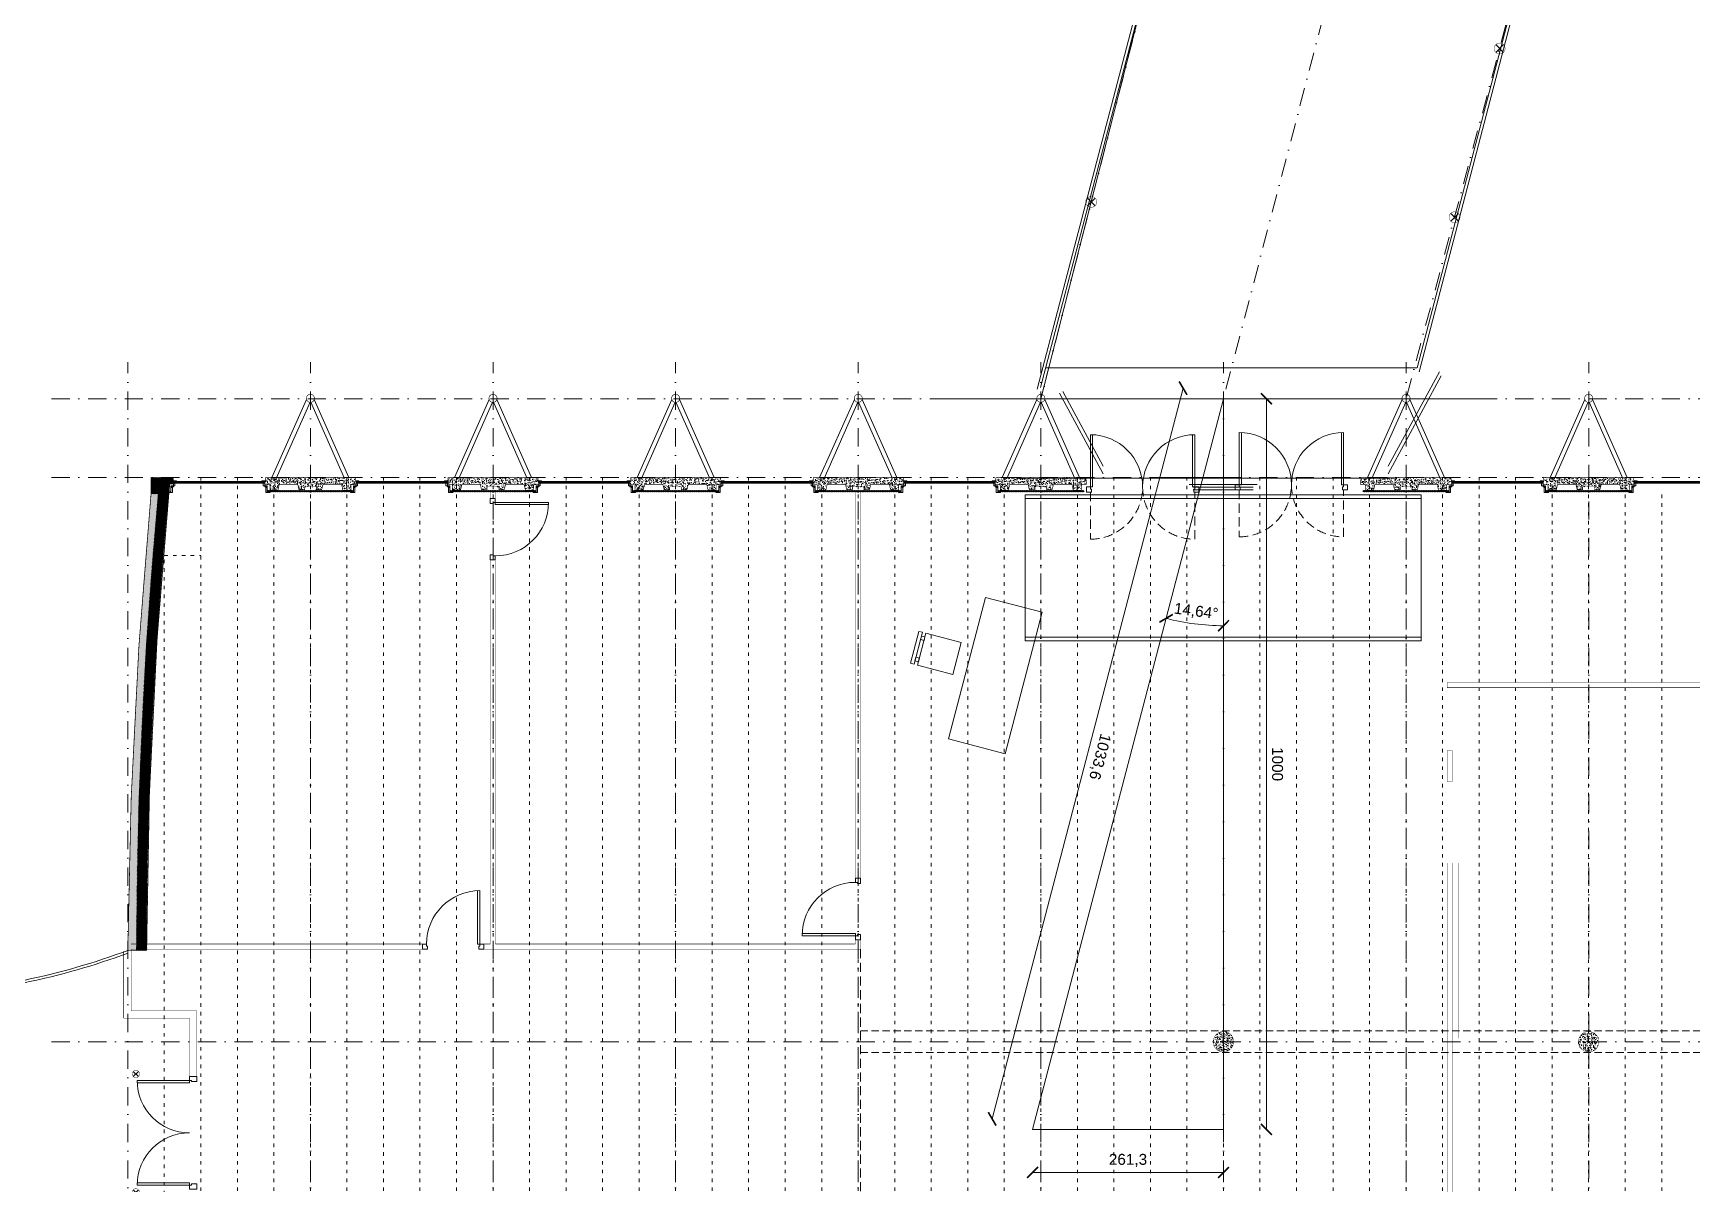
# Model space of a CAD drawing. Header units: millimetres. Extents: x 0 to 111176, y 95213 to 141729.
# Drawn here: x 50618 to 52889, y 107541 to 109116 of the extents above; entities that cross this region are included whole.
import ezdxf
from ezdxf.enums import TextEntityAlignment as Align

# ---------------------------------------------------------------- set-up
doc = ezdxf.new("R2010")
doc.units = ezdxf.units.MM
for name, pattern in [('ACAD_ISO03W100', [30, 12, -18]), ('CACHE2', [0.1875, 0.125, -0.0625]), ('DISCONTINU', [0.75, 0.5, -0.25]), ('HIDDEN2', [0.1875, 0.125, -0.0625]), ('TIRETPT2', [0.5, 0.25, -0.125, 0, -0.125])]:
    doc.linetypes.add(name, pattern=pattern)
doc.layers.get('Defpoints').update_dxf_attribs({"lineweight": 9})
doc.layers.add('CDP', color=7, linetype='Continuous', lineweight=9, true_color=0x364259)
doc.layers.add('STR_BOLLARD', color=7, linetype='Continuous', lineweight=9, true_color=0x1c1c1c)
doc.layers.add('Invisible', color=52, linetype='Continuous', lineweight=9, plot=False)
doc.layers.add('NOM_Espaces_SU', color=15, linetype='Continuous', lineweight=9, plot=False)
for name, color, linetype, lineweight in [('MEN_Ext', 115, 'Continuous', 9), ('MEN_Ext_Murs-rideaux', 113, 'Continuous', 9), ('MEN_Int', 153, 'Continuous', 9), ('MEN_Int_Escaliers', 25, 'Continuous', 9), ('MEN_Int_PCF', 177, 'Continuous', 9), ('MOB', 37, 'Continuous', 9), ('NOM_Espaces', 14, 'Continuous', 9), ('SSI-Evacuation', 90, 'Continuous', 9), ('SSI_DI', 20, 'Continuous', 9), ('SSI_UGCIS', 94, 'Continuous', 9), ('STR_BOLLARD_Axes', 252, 'Continuous', 9), ('STR_BOLLARD_projeté', 251, 'Continuous', 9)]:
    doc.layers.add(name, color=color, linetype=linetype, lineweight=lineweight)
doc.styles.add('Arial-15', font='arial.ttf', dxfattribs={"height": 15})
doc.styles.get("Standard").update_dxf_attribs({"font": 'arial.ttf'})
doc.dimstyles.new('Cote-15', dxfattribs={"dimtxt": 15, "dimasz": 15, "dimexe": 1.25, "dimexo": 0.625, "dimgap": 7.5, "dimtad": 1, "dimdec": 0, "dimrnd": 0.025, "dimtxsty": 'Arial-15', "dimblk": 'ARCHTICK', "dimcen": 2.5, "dimse1": 1, "dimse2": 1, "dimazin": 0, "dimtfac": 1, "dimtmove": 1, "dimatfit": 3, "dimfxl": 1, "dimarcsym": 0})

# ---------------------------------------------------------------- blocks, each defined once
blk = doc.blocks.new('Fenetres Ext')
for points in [[(14.09999999846332, 3.400000005214679), (14.09999999846332, 4.400000005214679), (18.09999999846332, 4.400000005214679), (18.09999999846332, 3.400000005214679)], [(14.09999999846332, 1.400000005214679), (139.0999999735504, 1.400000005214679), (139.0999999735504, 3.400000005214679), (14.09999999846332, 3.400000005214679), (14.09999999846332, 1.400000005214679)], [(14.09999999846332, -2.599999994785321), (16.09999999846332, -2.599999994785321), (16.09999999846332, 1.400000005214679), (14.09999999846332, 1.400000005214679)], [(139.0999999735504, 3.400000005214679), (139.0999999735504, 4.400000005214679), (135.0999999735504, 4.400000005214679), (135.0999999735504, 3.400000005214679)], [(139.0999999735504, -2.599999994785321), (137.0999999735504, -2.599999994785321), (137.0999999735504, 1.400000005214679), (139.0999999735504, 1.400000005214679)], [(6.599999998463318, -10.59999999478532), (10.59999999846332, -10.59999999478532), (10.59999999846332, -3.599999994785321), (11.59999999846332, -3.599999994785321), (11.59999999846332, -4.585936534454959), (12.59999999972251, -4.585936534454959), (12.59999999846332, -11.59999999478532), (6.599999998463318, -11.59999999478532)], [(10.59999999846332, -3.599999994785321), (14.09999999846332, -3.599999994785321), (14.09999999846332, -2.599999994785321), (10.59999999846332, -2.599999994785321), (10.59999999846332, -3.599999994785321)], [(142.5999999735504, -3.599999994785321), (139.0999999735504, -3.599999994785321), (139.0999999735504, -2.599999994785321), (142.5999999735504, -2.599999994785321), (142.5999999735504, -3.599999994785321)], [(146.5999999735504, -10.59999999478532), (142.5999999735504, -10.59999999478532), (142.5999999735504, -3.599999994785321), (141.5999999735504, -3.599999994785321), (141.5999999735504, -4.585936534454959), (140.5999999722912, -4.585936534454959), (140.5999999735504, -11.59999999478532), (146.5999999735504, -11.59999999478532)]]:
    blk.add_lwpolyline(points, close=True)
blk.add_lwpolyline([(14.09999999846332, 2.400000005214679), (139.0999999735504, 2.400000005214679)])
blk = doc.blocks.new('PO7C')
blk.add_lwpolyline([(0.8499999999974079, 7.993833010863), (0.8500000000008185, 0.6999999993420261), (5.343281372915953e-11, 0.6999999993914798), (0, 0), (0.7000000000005002, -3.922195901395753e-11), (0.7000000000005002, 0.3999999993617394), (0.5499999995356575, 0.3999999993617394), (0.5500000000381533, 7.99999999936324, -0.4142135623537333), (7.849999999555166, 0.6999999993630581), (7.849999999575061, 0.3999999993617394), (7.699999999110219, 0.3999999993617394), (7.699999999110219, -3.922195901395753e-11), (8.399999999110719, 0), (8.399999999056718, 0.6999999993914798), (7.849999999555166, 0.6999999993630581)], format="xyb")
blk = doc.blocks.new('P014A')
at = {"linetype": 'CACHE2'}
blk.add_lwpolyline([(-0.06999999991105543, 0.001121560213537842), (-0.06999999991105543, 0.645000000108526, 0.4142135623730951), (-0.784999999955545, -0.06999999993596366, 0.4142135623730951), (-1.500000000000035, 0.645000000108526), (-1.500000000000035, -0.0007324317477112503)], format="xyb", dxfattribs=at)
blk.add_lwpolyline([(-0.09999999995525855, -0.7843703521069969), (-0.0999999999555996, -0.06999999993421824), (-0.01499999996087809, -0.06999999993916362), (-0.01499999995550638, 0), (-0.0849999999555564, 3.922195901395753e-12), (-0.0849999999555564, -0.0399999999361782), (-0.06999999990907213, -0.0399999999361782), (-0.06999999995832695, -0.7849999999804496, -0.4142135623524235), (-0.784999999955545, -0.06999999993916362, -0.4142135623524235), (-1.499999999952763, -0.7849999999804496), (-1.500000000002018, -0.0399999999361782), (-1.484999999955534, -0.0399999999361782), (-1.484999999955534, 3.922195901395753e-12), (-1.554999999955584, 0), (-1.554999999950212, -0.06999999993916362), (-1.46999999995549, -0.06999999993421824), (-1.469999999955832, -0.7843703521069969)], format="xyb")
blk = doc.blocks.new('Porte double 10')
blk.add_lwpolyline([(81.43703520298004, -8.499999990832293), (9.99999999278225, -8.499999998079147), (9.99999999254942, 5.529727786779404e-10), (0, 0), (6.984919309616089e-10, -6.999999998952262), (6.999999993247911, -6.999999998544808), (6.999999993015081, -5.499999994033715), (81.49999999022111, -5.49999999141437, -0.4142135623524235), (10.00000000023283, -76.99999999135616, -0.4142135623524235), (81.50000000465661, -148.4999999768334), (7.000000007450581, -148.4999999893189), (7.000000007450581, -146.9999999848078), (1.909211277961731e-08, -146.9999999852153), (1.862645149230957e-08, -153.9999999845168), (10.00000000814907, -153.9999999832944), (10.00000000675209, -145.4999999846332), (81.43703521694988, -145.4999999774445)], format="xyb")
blk = doc.blocks.new('panneau+contreventement')
at = {"lineweight": 5}
h = blk.add_hatch(dxfattribs=at)
h.set_pattern_fill('AR-CONC', color=252, scale=0.04, angle=360, style=0)
h.set_pattern_definition([(49.99999999999994, (6.955815479159355e-08, 17.59999999470892), (7.287386759840159, -0.6375634215561317), [0.7619999999999998, -8.381999999999998]), (354.9999999999999, (6.955815479159355e-08, 17.59999999470892), (-1.409736856998765, 7.642273809561408), [0.6096, -6.7056233668]), (100.4514446999998, (0.6072803495580956, 17.54686985470835), (5.877649883614139, 7.004710076487798), [0.6476003520000001, -7.123609784]), (46.18419999999995, (6.955815479159355e-08, 19.63199999470817), (10.8431616356852, -1.681693117309098), [1.143, -12.573]), (96.63555760999995, (0.9035960695582617, 19.49185999470865), (9.49616536206013, 9.89704498390885), [0.9714009256, -10.6854243264]), (351.18415117, (6.955815479159355e-08, 19.63199999470817), (9.496165362599092, 9.897044983421296), [0.9143986827999999, -10.0583892768]), (20.99999999999999, (1.016000069557776, 19.12399999471018), (6.064575650765295, -4.090607927483512), [0.7619999999999999, -8.382]), (326, (1.016000069557776, 19.12399999471018), (2.472081133905891, 7.367518644892768), [0.6096, -6.7056]), (71.45144499999996, (1.521381373558143, 18.78311599870722), (8.53665677114865, 3.2769107554362), [0.647600352, -7.123597503999998]), (37.49999999999993, (6.955815479159355e-08, 17.59999999470892), (0.1235441300236765, 3.382201554926124), [0, -6.624319999999999, 0, -6.8072, 0, -6.731]), (7.499999999999964, (6.955815479159355e-08, 17.59999999470892), (2.672786500412234, 4.007222992724778), [0, -3.88112, 0, -6.47192, 0, -2.5654]), (327.4999999999998, (-2.265679930442275, 17.59999999470892), (5.423623806674856, -0.2291497597069439), [0, -2.54, 0, -7.9248, 0, -10.5156]), (317.4999999999999, (-3.281679930441896, 17.59999999470892), (5.925167255440723, 1.017059641333315), [0, -3.302, 0, -5.26288, 0, -7.4676])])
h.paths.add_polyline_path([(8.000000000007276, 16.62599197128293), (8.000000000007276, 12.62599197128293), (-8, 12.62599197128293), (-8, 16.62599197128293), (-15.27348650529757, 16.62599197128293), (-17.5, 9), (-42.54545454565005, 9), (-44.5, 17.59999999831052), (-55.5, 17.59999999831052), (-55.5, 10), (-62.5, 9), (-61.5, 0), (61.5, 0), (62.5, 9), (55.5, 10), (55.5, 17.59999999831052), (44.5, 17.59999999831052), (42.5, 9), (17.50000000000728, 9), (15.72651349470971, 16.62599197128293)])
at = {"layer": 'CDP'}
h = blk.add_hatch(dxfattribs=at)
h.set_pattern_fill('ANSI31', color=256, scale=5)
h.set_pattern_definition([(45, (0, 0), (-0.4419417382415922, 0.4419417382415922), [])])
h.paths.add_polyline_path([(-59, 17.59999999831052), (-59, 19.3999999983098), (58.99999999767169, 19.3999999983098), (58.99999999767169, 17.59999999831052)])
at = {"linetype": 'Continuous', "lineweight": 5, "const_width": 0.8799999952316284}
blk.add_lwpolyline([(8.000000000007276, 16.62599197128293), (8.000000000007276, 12.62599197128293), (-8, 12.62599197128293), (-8, 16.62599197128293), (-15.27348650529757, 16.62599197128293), (-17.5, 9), (-42.54545454565005, 9), (-44.5, 17.59999999831052), (-55.5, 17.59999999831052), (-55.5, 10), (-62.5, 9), (-61.5, 0), (61.5, 0), (62.5, 9), (55.5, 10), (55.5, 17.59999999831052), (44.5, 17.59999999831052), (42.5, 9), (17.50000000000728, 9), (15.72651349470971, 16.62599197128293)], close=True, dxfattribs=at)
for points in [[(-5.29915068641867, -107.0272467950708), (-52.79727948180198, 0.03446815508141299)], [(-0.5113040249361802, -103.0238181007117), (-46.75775930929467, 1.216600178464432)], [(0.5113040249361802, -103.0238181007117), (46.75775930929467, 1.216600178464432)], [(5.29915068641867, -107.0272467950708), (52.79727948180198, 0.03446815508141299)], [(52.79745963354026, 0), (46.20254036645974, 0)]]:
    blk.add_lwpolyline(points)
at = {"const_width": 0.8}
blk.add_lwpolyline([(4.886542232529791, -105.9757763550551, 128.1178204295244), (4.962955946750299, -106.1295426030811, 0.007805315424875689)], format="xyb", close=True, dxfattribs=at)
at = {"layer": 'CDP', "const_width": 0.2}
blk.add_lwpolyline([(-59, 17.59999999831052), (-59, 19.3999999983098), (58.99999999767169, 19.3999999983098), (58.99999999767169, 17.59999999831052), (-59, 17.59999999831052)], close=True, dxfattribs=at)
blk = doc.blocks.new('poteau')
at = {"layer": 'STR_BOLLARD', "lineweight": 5}
h = blk.add_hatch(dxfattribs=at)
h.set_pattern_fill('AR-CONC', color=252, scale=0.04, angle=359.9999999999999, style=0)
h.set_pattern_definition([(49.99999999999999, (-34103.71972945715, -3518.988229174639), (7.287386759840159, -0.6375634215561317), [0.762, -8.382000000000001]), (355, (-34103.71972945715, -3518.988229174639), (-1.409736856998765, 7.642273809561408), [0.6096, -6.7056233668]), (100.4514446999999, (-34103.11244917716, -3519.04135931464), (5.877649883614139, 7.004710076487798), [0.6476003520000001, -7.123609784]), (46.18419999999993, (-34103.71972945715, -3516.956229174639), (10.8431616356852, -1.681693117309098), [1.143, -12.573]), (96.63555760999996, (-34102.81613345716, -3517.096369174639), (9.49616536206013, 9.89704498390885), [0.9714009256, -10.6854243264]), (351.18415117, (-34103.71972945715, -3516.956229174639), (9.496165362599092, 9.897044983421296), [0.9143986828, -10.0583892768]), (21, (-34102.70372945715, -3517.46422917464), (6.064575650765295, -4.090607927483512), [0.762, -8.382000000000001]), (326, (-34102.70372945715, -3517.46422917464), (2.472081133905891, 7.367518644892768), [0.6096, -6.7056]), (71.45144499999996, (-34102.19834815315, -3517.805113170639), (8.53665677114865, 3.2769107554362), [0.6476003520000001, -7.123597503999999]), (37.49999999999994, (-34103.71972945715, -3518.988229174639), (0.1235441300236765, 3.382201554926124), [0, -6.62432, 0, -6.807200000000001, 0, -6.731000000000001]), (7.499999999999974, (-34103.71972945715, -3518.988229174639), (2.672786500412234, 4.007222992724778), [0, -3.88112, 0, -6.47192, 0, -2.5654]), (327.4999999999999, (-34105.98540945715, -3518.988229174639), (5.423623806674856, -0.2291497597069439), [0, -2.54, 0, -7.9248, 0, -10.5156]), (317.4999999999999, (-34107.00140945715, -3518.988229174639), (5.925167255440723, 1.017059641333315), [0, -3.302, 0, -5.26288, 0, -7.4676])])
edge = h.paths.add_edge_path()
edge.add_arc((2.613544936025392e-10, 6.674660824046441e-11), 13.99999999999927, 284.7547730335563, 644.0803509681097)
edge.add_arc((2.613806948659203e-10, 6.66435795437792e-11), 13.99999999999917, 284.0803509681096, 284.7547730335563)
at = {"layer": 'STR_BOLLARD', "lineweight": 5, "const_width": 0.5}
blk.add_lwpolyline([(3.565555101478822, -13.53834616259883, 339.820519298623), (3.405953449982917, -13.57937705112045, 0.002942729891838111)], format="xyb", close=True, dxfattribs=at)
blk = doc.blocks.new('Demi-pignon')
h = blk.add_hatch()
h.set_pattern_fill('ANSI31', color=252, scale=10, angle=-89.99999999999999)
h.set_pattern_definition([(315, (15798.99354444985, 8695.125103045011), (0.8838834764831842, 0.8838834764831845), [])])
edge = h.paths.add_edge_path()
edge.add_line((-62.11281905308351, -628.6040347346297), (-62.11281905308533, -628.6397844067515))
edge.add_arc((6460.130552902065, -631.5314602852422), 6522.244012976076, 174.3610897732516, 179.9745975727593, ccw=False)
edge.add_line((-30.55167438650096, 9.336068274767058), (-25.09682034418438, 9.33606827476706))
edge.add_line((-25.09682034418438, 9.336068274767058), (-26.09682035706465, 18.39596526455807))
edge.add_line((-26.09682035706464, 18.39596526455807), (-56.09682035706464, 18.39596526455806))
edge.add_line((-56.09682035706464, 18.39596526455807), (-56.09682035706464, -3.604034735441928))
edge.add_line((-56.09682035706464, -3.604034735441928), (-46.1612564661973, -3.604034735441926))
edge.add_arc((6570.532482678151, -633.378937613089), 6646.59705909171, 174.5629839039005, 179.9588388157768)
edge.add_line((-76.06286127269595, -628.6040347354392), (-62.11281905308351, -628.6040347346297))
edge = h.paths.add_edge_path()
edge.add_line((-62.11281905308533, -1378.603889387461), (-76.06286127269595, -1378.603889387462))
edge.add_line((-76.06286127269595, -1378.603889387462), (-76.06286127269595, -1378.604034735442))
edge.add_arc((6708.070396473591, -1367.32589486679), 6784.142632293206, 180.095250077703, 185.381612910002)
edge.add_line((-46.16850938189964, -2003.602609768547), (-56.09682035706464, -2003.602609768551))
edge.add_line((-56.09682035706464, -2003.602609768551), (-56.09682035706464, -2025.602609768551))
edge.add_line((-56.09682035706464, -2025.602609768551), (-26.09682035706464, -2025.602609768551))
edge.add_line((-26.09682035706464, -2025.602609768551), (-25.09682029086435, -2017.072288127002))
edge.add_line((-25.09682029086434, -2017.072288127002), (-30.55167438649914, -2017.072288121869))
edge.add_arc((6680.307085616831, -1365.322901724218), 6742.43298516071, 180.1128603521102, 185.54709096399, ccw=False)
edge.add_line((-62.11281905308533, -1378.604034735439), (-62.11281905308533, -1378.603889387461))
at = {"lineweight": 5}
h = blk.add_hatch(dxfattribs=at)
h.set_pattern_fill('AR-CONC', color=252, scale=0.8, angle=270, style=0)
h.set_pattern_definition([(319.9999999999999, (15798.99354444985, 8695.125103045011), (-0.5020170798607612, -5.738081460806028), [0.5999999999999999, -6.599999999999999]), (265, (15798.99354444985, 8695.125103045011), (6.017537069600095, 1.110010668904), [0.48, -5.28]), (10.45144446000004, (15798.95170969785, 8694.64692959701), (5.515519927749036, -4.628070773816897), [0.5099215359999998, -5.609136895999998]), (316.1842, (15800.59354444985, 8695.125103045011), (-1.324154246344612, -8.53793064537258), [0.8999999999999995, -9.899999999999991]), (6.635635489999939, (15800.48319799385, 8694.413609085012), (7.792948806196404, -7.477295565393828), [0.764882736, -8.413710079999998]), (261.18416399, (15800.59354444985, 8695.125103045011), (7.792948802159922, -7.477295560438185), [0.7200000000000001, -7.920000008]), (291, (15800.19354444985, 8694.325103045012), (-3.220951125322711, -4.775256416947694), [0.6000000000000001, -6.600000000000001]), (236, (15800.19354444985, 8694.325103045012), (5.801200360374824, -1.946522655372654), [0.4799999999999999, -5.279999999999999]), (341.4514447400001, (15799.92513185785, 8693.92716501301), (2.58024922245083, -6.721779013839769), [0.5099215199999995, -5.609136895999995]), (307.5000000000001, (15798.99354444985, 8695.125103045011), (2.663150830650492, -0.09727884253832542), [0, -5.215999999999998, 0, -5.359999999999999, 0, -5.299999999999999]), (277.5, (15798.99354444985, 8695.125103045011), (3.155293695058882, -2.104556299537189), [0, -3.056, 0, -5.096, 0, -2.02]), (237.5, (15798.99354444985, 8696.90910304501), (-0.1804389738750382, -4.270579489379272), [0, -2, 0, -6.24, 0, -8.28]), (227.5, (15798.99354444985, 8697.70910304501), (0.8008398586585418, -4.66548935473909), [0, -2.6, 0, -4.143999999999999, 0, -5.879999999999999])])
edge = h.paths.add_edge_path()
edge.add_line((-76.06286127269595, -1378.603889387463), (-87.91185925913305, -1378.603889387463))
edge.add_line((-87.91185925913305, -1378.603889387463), (-87.91185922620207, -1378.604034735437))
edge.add_arc((7151.601345845076, -1323.391610826606), 7239.723741839555, 180.4369599787104, 185.3911985980951)
edge.add_line((-56.09682035706464, -2003.602609768551), (-46.16850938190146, -2003.602609768551))
edge.add_line((-46.16850938190146, -2003.602609768551), (-46.69343407983251, -1993.522203397642))
edge.add_arc((6508.957447730241, -1372.253895764869), 6585.023370820035, 180.0552520770599, 185.4136591410669, ccw=False)
edge.add_line((-76.06286127269595, -1378.604034735442), (-76.06286127269595, -1378.603889387463))
edge = h.paths.add_edge_path()
edge.add_line((-88.08178190969011, -628.6040347354419), (-76.06286127269595, -628.6040347354392))
edge.add_arc((6610.991568460195, -635.3146041633081), 6687.057796815601, 174.5793199602518, 179.9425027594255, ccw=False)
edge.add_line((-46.1612564661973, -3.604034735441928), (-56.09682035706464, -3.604034735438292))
edge.add_arc((7086.253441552688, -682.4389425839627), 7174.537204302172, 174.5707099585921, 179.5700709511673)
at = {"ltscale": 50, "const_width": 1}
for points in [[(-76.06286127269414, -628.6040347347607, -0.02354820973222907), (-46.1612564661973, -3.604034735441928), (-56.09682035706464, -3.604034735441928), (-56.09682035706464, 18.39596526455807), (-44.36470020732668, 18.39596526455807), (-26.09682035706464, 18.39596526455807), (-25.09682034418438, 9.336068274767058), (-30.55167438649914, 9.336068274767058, 0.02449707664726791), (-62.11280310527945, -628.604034734627), (-76.06284718028473, -628.590006370303)], [(-76.06286127269595, -1378.604034735442), (-62.11281905308533, -1378.603889387462), (-62.11281905308533, -1378.604034735442, 0.02371574882550749), (-30.55167438649914, -2017.072288121869), (-25.09682029086434, -2017.072288127002), (-26.09682035706464, -2025.602609768551), (-45.66204694910448, -2025.602609768551), (-56.09682035706464, -2025.602609768551), (-56.09682035706464, -2003.602609768551), (-46.16850938189782, -2003.602609768551, -0.02307020082949891)]]:
    blk.add_lwpolyline(points, format="xyb", close=True, dxfattribs=at)
at = {"const_width": 1}
for points in [[(-76.06286127269414, -628.6040347347625, -0.02340557217348866), (-46.1612564661973, -3.604034735441928), (-56.09682035706464, -3.604034735441928, 0.02181728809893834), (-88.08178190969011, -628.6040347354419), (-76.06286127269777, -628.6040347349372)], [(-76.06286127269595, -1378.604034735442), (-87.91185925913305, -1378.603889387463), (-87.91185922620207, -1378.604034735442, 0.02162031173250202), (-56.09682035706464, -2003.602609768551), (-46.16850938190146, -2003.602609768551), (-46.69343407983069, -1993.522203397645, -0.02338472269243292)]]:
    blk.add_lwpolyline(points, format="xyb", close=True, dxfattribs=at)
blk = doc.blocks.new('Chaise')
for points in [[(-55, 45.07200366808684), (-55, 0.07200366808683611), (-60, 0.07200366808683611), (-60, 45.07200366808684)], [(-55, 34.80737518194655), (-50, 34.80737518194655), (-50, 39.80737518194655), (-55, 39.80737518194655)], [(-50, 0.02530024529551156), (-50, 45.02530024529551), (0, 45.02530024529551), (0, 0)], [(-55, 4.807375181946554), (-50, 4.807375181946554), (-50, 9.807375181946554), (-55, 9.807375181946554)]]:
    blk.add_lwpolyline(points, close=True)
blk = doc.blocks.new('_ArchTick')
at = {"color": 0, "linetype": 'ByBlock', "const_width": 0.15}
blk.add_lwpolyline([(-0.5, -0.5), (0.5, 0.5)], dxfattribs=at)
blk = doc.blocks.new('*D326')
at = {"layer": 'Defpoints', "color": 0, "transparency": 16777216}
for p in [(5264.81725555631, -14681.59365142169), (5264.81725555631, -14740.35340675737), (6264.817253231423, -14740.37398027039)]:
    blk.add_point(p, dxfattribs=at)
at = {"layer": 'Invisible', "color": 0, "lineweight": -2, "transparency": 16777216}
blk.add_line((6264.817253231423, -14681.59365142169), (5264.81725555631, -14681.59365142169), dxfattribs=at)
at = {"layer": 'Invisible', "color": 0, "lineweight": -2, "transparency": 16777216, "xscale": 15, "yscale": 15, "zscale": 15, "rotation": 180}
blk.add_blockref('_ArchTick', (5264.81725555631, -14681.59365142169), dxfattribs=at)
at = {"layer": 'Invisible', "color": 0, "lineweight": -2, "transparency": 16777216, "xscale": 15, "yscale": 15, "zscale": 15}
blk.add_blockref('_ArchTick', (6264.817253231423, -14681.59365142169), dxfattribs=at)
at = {"layer": 'Invisible', "color": 0, "lineweight": 5, "transparency": 16777216, "insert": (5764.817254393866, -14666.43505660587), "char_height": 15, "attachment_point": 5, "style": 'Arial-15'}
blk.add_mtext('1000', dxfattribs=at)
blk = doc.blocks.new('*D327')
at = {"layer": 'Defpoints', "color": 0, "transparency": 16777216}
for p in [(5264.817253654735, -14740.35340675733), (5250.362739625941, -14795.66251116415), (6264.817253231422, -15001.69399756415)]:
    blk.add_point(p, dxfattribs=at)
at = {"layer": 'Invisible', "color": 0, "lineweight": -2, "transparency": 16777216}
blk.add_line((6250.362739202627, -15057.00310197097), (5250.362739625941, -14795.66251116415), dxfattribs=at)
at = {"layer": 'Invisible', "color": 0, "lineweight": -2, "transparency": 16777216, "xscale": 15, "yscale": 15, "zscale": 15}
for p, rotation in [((5250.362739625941, -14795.66251116415), 165.3538607107068), ((6250.362739202627, -15057.00310197097), 345.3538607107068)]:
    blk.add_blockref('_ArchTick', p, dxfattribs=dict(at, rotation=rotation))
at = {"layer": 'Invisible', "color": 0, "transparency": 16777216, "insert": (5754.538362561287, -14910.35510049311), "char_height": 15, "attachment_point": 5, "rotation": 345.3538607107068, "style": 'Arial-15'}
blk.add_mtext('1033,6', dxfattribs=at)
blk = doc.blocks.new('*D328')
at = {"layer": 'Defpoints', "color": 0, "transparency": 16777216}
for p in [(6264.83782674445, -14740.37398217192), (6323.597582080128, -14740.37398217192), (6264.817253231423, -15001.69399756415)]:
    blk.add_point(p, dxfattribs=at)
at = {"layer": 'Invisible', "color": 0, "lineweight": -2, "transparency": 16777216}
blk.add_line((6323.597582080128, -15001.69399756415), (6323.597582080128, -14740.37398217192), dxfattribs=at)
at = {"layer": 'Invisible', "color": 0, "lineweight": -2, "transparency": 16777216, "xscale": 15, "yscale": 15, "zscale": 15}
for p, rotation in [((6323.597582080128, -14740.37398217192), 90), ((6323.597582080128, -15001.69399756415), 270)]:
    blk.add_blockref('_ArchTick', p, dxfattribs=dict(at, rotation=rotation))
at = {"layer": 'Invisible', "color": 0, "lineweight": 5, "transparency": 16777216, "insert": (6307.083257387088, -14871.03398986804), "char_height": 15, "attachment_point": 5, "rotation": 90, "style": 'Arial-15'}
blk.add_mtext('261,3', dxfattribs=at)
blk = doc.blocks.new('*D329')
at = {"layer": 'Defpoints', "color": 0, "transparency": 16777216}
for p in [(549.5377146291728, -13508.05946568745), (5264.817253654736, -14740.35340675733), (6264.817253231424, -14740.3739802704), (5570.944714099651, -14793.03541031915), (6112.226067019554, -14961.81572679074)]:
    blk.add_point(p, dxfattribs=at)
at = {"layer": 'Invisible', "color": 0, "lineweight": -2, "transparency": 16777216}
blk.add_arc((5264.817253654728, -14740.35340675733), 310.6274545782229, 345.353860710707, 359.9988212245312, dxfattribs=at)
at = {"layer": 'Invisible', "color": 0, "lineweight": -2, "transparency": 16777216, "xscale": 15, "yscale": 15, "zscale": 15}
for p, rotation in [((5575.444708167211, -14740.35979745533), 89.99882122453117), ((5565.351139245327, -14818.89511000829), 255.353860710707)]:
    blk.add_blockref('_ArchTick', p, dxfattribs=dict(at, rotation=rotation))
at = {"layer": 'Invisible', "color": 0, "transparency": 16777216, "insert": (5556.53097612429, -14777.84523645139), "char_height": 15, "attachment_point": 5, "rotation": 82.67634096761911, "style": 'Arial-15'}
blk.add_mtext('14,64°', dxfattribs=at)
blk = doc.blocks.new('Esca double')
for p, q in [((-13.00000003063303, 12.00000001416686), (324.9999999693674, 12.00000001286389)), ((-13.0000000311997, -134.9999999860231), (-13.00000003063303, 12.00000001416686)), ((12.9999999688003, -134.9999999861233), (12.99999996936697, 12.00000001406661)), ((38.9999999688003, -134.9999999862235), (38.99999996936697, 12.0000000139664)), ((64.99999996880032, -134.9999999863237), (64.999999969367, 12.00000001386617)), ((90.99999996880035, -134.999999986424), (90.99999996936702, 12.00000001376594)), ((116.9999999688004, -134.9999999865242), (116.9999999693671, 12.00000001366571)), ((133.8820943152711, -134.9999999865067), (183.3938992372431, 12.00000001340977)), ((142.9999999689651, -92.26467262688318), (142.9999999693671, 12.00000001356548)), ((168.9999999692627, -15.07096080463564), (168.9999999693671, 12.00000001346527)), ((194.9999999688005, -134.9999999868249), (194.9999999693672, 12.00000001336504)), ((220.9999999688005, -134.9999999869251), (220.9999999693672, 12.00000001326479)), ((246.9999999688006, -134.9999999870253), (246.9999999693673, 12.00000001316458)), ((272.9999999688006, -134.9999999871255), (272.9999999693673, 12.00000001306435)), ((298.9999999688007, -134.9999999872258), (298.9999999693674, 12.00000001296412)), ((324.9999999688007, -134.9999999871361), (324.9999999693674, 12.00000001286389)), ((168.9999999688004, -134.9999999867246), (168.9999999692024, -30.73532736427996)), ((324.999999969084, -61.4999999909495), (158.6379967749907, -61.4999999903082)), ((142.9999999688004, -134.9999999866244), (142.9999999689047, -107.9290391682598)), ((-13.0000000311997, -134.9999999860231), (324.9999999688007, -134.9999999871361)), ((-13.0000000311997, -146.9836496618428), (-13.00000003176638, -293.9836496618428)), ((324.9999999688007, -146.9836496629559), (-13.0000000311997, -146.9836496618428)), ((12.9999999688003, -146.9836496617532), (12.99999996823362, -293.983649661943)), ((38.99999996880035, -146.9836496618534), (38.99999996823368, -293.9836496620433)), ((64.99999996880041, -146.9836496619536), (64.99999996823374, -293.9836496621435)), ((90.99999996880047, -146.9836496620538), (90.9999999682338, -293.9836496622437)), ((116.9999999688005, -146.9836496621541), (116.9999999682338, -293.983649662344)), ((178.1179056223299, -146.9836496624722), (128.6061007003579, -293.9836496623887)), ((142.9999999688006, -146.9836496622543), (142.9999999683986, -251.248322284699)), ((168.9999999688006, -146.9836496623545), (168.9999999686962, -174.0546104807191)), ((194.9999999688006, -146.9836496624548), (194.9999999682339, -293.9836496626447)), ((220.9999999688006, -146.983649662555), (220.999999968234, -293.9836496627449)), ((246.9999999688007, -146.9836496626552), (246.999999968234, -293.9836496628451)), ((272.9999999688007, -146.9836496627555), (272.999999968234, -293.9836496629453)), ((298.9999999688007, -146.9836496628557), (298.999999968234, -293.9836496630455)), ((324.9999999688007, -146.9836496629559), (324.999999968234, -293.9836496631458)), ((168.9999999686358, -189.7189770220958), (168.9999999682339, -293.9836496625444)), ((-13.00000003148301, -220.4836496580294), (153.3620031626103, -220.4836496586707)), ((142.9999999683383, -266.9126888443433), (142.9999999682339, -293.9836496624442)), ((324.999999968234, -293.9836496631458), (-13.00000003176638, -293.9836496618428))]:
    blk.add_line(p, q)
at = {"linetype": 'DISCONTINU'}
for p, q in [((128.6061007104215, -134.9999999864894), (178.1179056206777, 12.00000001343011)), ((153.3620031630943, -61.49999998920225), (-13.00000003091637, -61.49999998895366)), ((183.3938992271795, -146.9836496624896), (133.8820943169233, -293.9836496624091)), ((158.6379967745067, -220.4836496597767), (324.9999999685173, -220.4836496600253))]:
    blk.add_line(p, q, dxfattribs=at)
for points in [[(-13.00000003091637, -61.4999999859281), (-0.5000000295193843, -67.74999998828551), (-0.5000000310327835, -55.24999998959518)], [(158.6379967810419, -61.49999998728264), (171.1379967824389, -67.74999998964005), (171.1379967809255, -55.24999999094972)], [(153.3620031565591, -220.4836496616963), (140.8620031551621, -214.2336496593389), (140.8620031566755, -226.7336496580292)], [(324.9999999685174, -220.4836496630508), (312.4999999671204, -214.2336496606934), (312.4999999686338, -226.7336496593838)]]:
    blk.add_solid(points)
blk = doc.blocks.new('PO14A')
blk.add_lwpolyline([(-9.999999995525855, -78.43703521069969), (-9.99999999555996, -6.999999993421824), (-1.499999996087809, -6.999999993916362), (-1.499999995550638, 0), (-8.49999999555564, 3.922195901395753e-10), (-8.49999999555564, -3.99999999361782), (-6.999999990907213, -3.99999999361782), (-6.999999995832695, -78.49999999804496, -0.4142135623524235), (-78.4999999955545, -6.999999993916362, -0.4142135623524235), (-149.9999999952763, -78.49999999804496), (-150.0000000002018, -3.99999999361782), (-148.4999999955534, -3.99999999361782), (-148.4999999955534, 3.922195901395753e-10), (-155.4999999955584, 0), (-155.4999999950212, -6.999999993916362), (-146.999999995549, -6.999999993421824), (-146.9999999955832, -78.43703521069969)], format="xyb")
blk = doc.blocks.new('Potelet')
at = {"lineweight": 0, "const_width": 0.5}
blk.add_lwpolyline([(-1.600976329688904, 4.736757835458326, 7.011262514145348), (1.19217006630147, 4.855793501891813, 0.1426276648438825)], format="xyb", close=True, dxfattribs=at)
at = {"ltscale": 5}
for points in [[(-3.535533905932737, -3.535533905932737), (3.535533905932738, 3.535533905932738)], [(-3.535533905932738, 3.535533905932738), (3.535533905932737, -3.535533905932737)]]:
    blk.add_lwpolyline(points, dxfattribs=at)
blk = doc.blocks.new('BLOCLOCAL')
blk.add_lwpolyline([(0, 0.371824271303467), (0.9958800605197923, 0.371824271303467), (0.9958800605197923, 0), (0, 0)], close=True)
at = {"linetype": 'Continuous'}
blk.add_attdef('AFFECTATION', text='', height=0.0705547034740448, dxfattribs=at).set_placement((0.487939872969227, 0.04559894081668858), align=Align.CENTER)
at = {"layer": 'NOM_Espaces_SU', "linetype": 'Continuous'}
blk.add_attdef('CODE', text='', height=0.0705547034740448, dxfattribs=at).set_placement((0.4827368221802061, 0.2657278162891714), align=Align.CENTER)
blk = doc.blocks.new('Fleche-evac')
at = {"layer": 'SSI-Evacuation', "const_width": 20}
for points in [[(0, 0), (0, -40.00000000000003)], [(0, -50.00000000000003), (0, -90.00000000000003)], [(38.28427124746167, -107.0710678118653), (0, -145.3553390593279), (-38.28427124746167, -107.0710678118653)]]:
    blk.add_lwpolyline(points, dxfattribs=at)
blk = doc.blocks.new('Déclencheur-manuel')
at = {"const_width": 0.3}
blk.add_lwpolyline([(0, 0), (10, 0), (10, 20), (-10, 20), (-9.999985865492476, -7.067241274999348e-06)], close=True, dxfattribs=at)
blk.add_lwpolyline([(-5.933901802327859, 18.3424776436577, 0.8646110723044432), (6.150639911274289, 18.59244941637581)], format="xyb", dxfattribs=at)
blk.add_lwpolyline([(-0.09998414403601075, 1.42783105989156), (-0.09537600923237924, 13.244760594187)], dxfattribs=at)
blk = doc.blocks.new('boitier-UGCIS')
at = {"ltscale": 5, "const_width": 4}
blk.add_lwpolyline([(-11.17476362731168, 0), (-5.587381813655611, -9.677629182538226), (5.587381813655838, -9.677629182538226), (11.17476362731168, 0), (5.587381813655838, 9.67762918253834), (-5.587381813655838, 9.67762918253834)], close=True, dxfattribs=at)
blk = doc.blocks.new('escalier-liaison')
at = {"layer": 'MEN_Ext_Murs-rideaux'}
for centre, radius, start, end in [((188.5043841797401, 736.3440433654214), 423.9813112635907, 224.8168895355722, 268.8673874899694), ((187.9561937729343, 730.1628094593543), 414.256455747961, 224.9483111907741, 268.9166300194646), ((286.1826341202422, 1269.443007522532), 954.7018994213403, 272.8783634282235, 290.4663820297085), ((286.0938211541057, 1270.038075966862), 958.7962684330665, 272.8713755520196, 290.3882514624622), ((188.5043841797401, -736.3414345349847), 423.9813112635907, 91.13261251003388, 135.1831104646124), ((187.9561937729343, -730.1602006289177), 414.256455747961, 91.08336998053866, 135.051688809219), ((286.0938211541057, -1270.035467136426), 958.7962684330665, 69.61174853756528, 87.12862444798364), ((286.1826341202422, -1269.440398692095), 954.7018994213403, 69.53361797039797, 87.12163657177976)]:
    blk.add_arc(centre, radius, start, end, dxfattribs=at)
at = {"layer": 'MEN_Int', "extrusion": (0, 0, -1), "xscale": -1, "rotation": 180}
blk.add_blockref('PO14A', (-178.6237448587445, 312.4455682734661), dxfattribs=at)
at = {"layer": 'MEN_Int', "extrusion": (0, 0, -1)}
blk.add_blockref('PO14A', (-178.6237448587445, -312.4429594430294), dxfattribs=at)
at = {"layer": 'MEN_Int_Escaliers'}
blk.add_blockref('Esca double', (109.1367397225499, 140.9909384560087), dxfattribs=at)
at = {"layer": 'NOM_Espaces', "xscale": 160, "yscale": 160, "zscale": 160}
for p, values in [((224.1033951646336, 189.9940983423367), {'CODE': 'BURCL08', 'AFFECTATION': 'Circulation'}), ((198.1840319476105, -28.9557415194904), {'CODE': 'BURESC05', 'AFFECTATION': 'Escalier'})]:
    blk.add_blockref('BLOCLOCAL', p, dxfattribs=at).add_auto_attribs(values)
at = {"layer": 'SSI-Evacuation', "xscale": -1, "rotation": 180}
blk.add_blockref('Fleche-evac', (257.1237448512722, 317.5056127718199), dxfattribs=at)
at = {"layer": 'SSI-Evacuation'}
blk.add_blockref('Fleche-evac', (257.1237448512722, -317.5030039413832), dxfattribs=at)
at = {"layer": 'SSI_DI', "xscale": -1}
blk.add_blockref('Déclencheur-manuel', (173.9548093853905, 286.8132674994013), dxfattribs=at)
at = {"layer": 'SSI_DI', "rotation": 180}
blk.add_blockref('Déclencheur-manuel', (173.9548093853905, -286.8106586689646), dxfattribs=at)
at = {"layer": 'SSI_UGCIS', "xscale": -1, "rotation": 180}
blk.add_blockref('boitier-UGCIS', (338.6272125263591, 294.6802923727046), dxfattribs=at)
at = {"layer": 'SSI_UGCIS'}
blk.add_blockref('boitier-UGCIS', (338.6272125263591, -294.6776835422679), dxfattribs=at)
at = {"layer": 'STR_BOLLARD', "rotation": 180}
for p in [(63.23776289478667, 316.0000382581275), (150.8737448512722, 306.3313365407594), (63.23776289478667, 156.0000382581275)]:
    blk.add_blockref('Potelet', p, dxfattribs=at)
at = {"layer": 'STR_BOLLARD', "xscale": -1, "rotation": 180}
for p in [(451.0097268077577, 316.0000382581275), (363.3737448512722, 306.3313365407594), (451.0097268077577, 156.0000382581275)]:
    blk.add_blockref('Potelet', p, dxfattribs=at)
at = {"layer": 'STR_BOLLARD'}
for p in [(-116.7622371052133, 294.0001852161004), (-116.7622371052133, 206.0001852161004), (631.0097268077577, 206.0001852161004), (-116.7622371052133, 44.00025217855728), (631.0097268077577, 44.00025217855728), (-116.7622371052133, -43.99771468270046), (631.0097268077577, -43.99771468270046), (451.0097268077577, -155.9977146827005), (-116.7622371052133, -205.9977146827005), (631.0097268077577, -205.9977146827005), (-116.7622371052133, -293.9977146827005), (363.3737448512722, -306.3288011482146), (451.0097268077577, -315.9975028655826)]:
    blk.add_blockref('Potelet', p, dxfattribs=at)
at = {"layer": 'STR_BOLLARD', "xscale": -1}
for p in [(63.23776289478667, -155.9977146827005), (63.23776289478667, -315.9975028655826), (150.8737448512722, -306.3288011482146)]:
    blk.add_blockref('Potelet', p, dxfattribs=at)
blk = doc.blocks.new('poteau-15')
at = {"lineweight": 0, "const_width": 0.5}
blk.add_lwpolyline([(-4.408786011920711, 6.067339276905841, 2.77867630460665), (5.131062426345807, 5.470118680335872, 0.3491169711932874)], format="xyb", close=True, dxfattribs=at)
at = {"ltscale": 5}
for points in [[(-5.303300858901366, -5.303300858900911), (5.303300858901139, 5.303300858897273)], [(-5.303300858897501, 5.303300858897273), (5.303300858904777, -5.303300858900911)]]:
    blk.add_lwpolyline(points, dxfattribs=at)
blk = doc.blocks.new('trace-implantation_1')
at = {"layer": 'Invisible'}
blk.add_lwpolyline([(-4.456524038687348e-11, 1.2732925824821e-11), (999.999999576643, -0.02057351305302291), (999.999999576643, -261.3405908068071), (-4.456524038687348e-11, 1.2732925824821e-11)], dxfattribs=at)
dim = blk.add_angular_dim_2l(base=(306.1274604448708, -52.68200356180751), line1=((847.4088133647738, -221.4623200334026), (-4715.279539025607, 1232.293941069895)), line2=((-4.456524038687348e-11, 1.2732925824821e-11), (999.999999576643, -0.02057351305302291)), dimstyle='Cote-15', dxfattribs=at)
dim.commit()
dim.dimension.update_dxf_attribs({"geometry": '*D329', "text_midpoint": (291.7137224695089, -37.49182969405229), "insert": (-5264.81725365478, 14740.35340675734)})
at = {"layer": 'Invisible', "lineweight": 5}
dim = blk.add_linear_dim(base=(1.901529685710557e-06, 58.75975533564997), p1=(999.999999576643, -0.02057351305302291), p2=(1.901529685710557e-06, -2.728484105318785e-11), angle=180, dimstyle='Cote-15', dxfattribs=at)
dim.commit()
dim.dimension.update_dxf_attribs({"geometry": '*D326', "text_midpoint": (500.0000007390863, 73.91835015147444), "insert": (-5264.81725365478, 14740.35340675734)})
at = {"layer": 'Invisible'}
dim = blk.add_aligned_dim(p1=(999.999999576643, -261.3405908068071), p2=(-4.456524038687348e-11, 1.2732925824821e-11), distance=57.16668615630435, dimstyle='Cote-15', override={"dimdec": 1}, dxfattribs=at)
dim.commit()
dim.dimension.update_dxf_attribs({"geometry": '*D327', "text_midpoint": (489.7211089065067, -170.0016937357723), "insert": (-5264.81725365478, 14740.35340675734)})
at = {"layer": 'Invisible', "lineweight": 5}
dim = blk.add_linear_dim(base=(1058.780328425348, -0.02057541458270862), p1=(999.999999576643, -261.3405908068071), p2=(1000.020573089671, -0.02057541458270862), angle=90, dimstyle='Cote-15', override={"dimdec": 1}, dxfattribs=at)
dim.commit()
dim.dimension.update_dxf_attribs({"geometry": '*D328', "text_midpoint": (1042.266003732308, -130.680583110694), "insert": (-5264.81725365478, 14740.35340675734)})

msp = doc.modelspace()

# ---------------------------------------------------------------- linework, layer by layer
at = {"layer": 'CDP', "const_width": 0.5}
for points in [[(51243.75189018435, 108488.9130562871), (51243.75189018458, 108478.8788795821)], [(51250.75189018435, 108488.9130562873), (51250.75189018458, 108478.8788795816)], [(51743.75189012754, 108488.9130562838), (51743.75189012405, 107959.0560331871)], [(51750.75189012754, 108488.9130562837), (51750.75189012381, 107952.0560331915)], [(51243.75189018575, 108394.8788795993), (51243.75189019157, 107869.1650220434)], [(51250.75189018575, 108394.8788795998), (51250.75189019157, 107869.1650220436)], [(52553.75189005722, 108226.949651362), (52553.75189005862, 108219.9496513562), (52560.75189004884, 108219.9496513681)], [(52993.75189001811, 108226.9496513714), (52553.75189005862, 108226.9496513607)], [(52993.75189001834, 108219.9496513715), (52553.75189005885, 108219.9496513608)], [(52553.75189004372, 107979.9496513983), (52553.75189006328, 106482.1937405931)], [(52560.75189004372, 107979.9496513984), (52560.75189006328, 106482.1937405933)], [(52569.16931695304, 107739.8899073778), (52569.16931696422, 107979.8899073314)], [(51151.08429170865, 107869.1650220221), (50752.08941527874, 107869.1650220348)], [(51243.75189019157, 107869.1650220434), (51228.08429168909, 107869.1650220433)], [(51743.75189012475, 107869.1650220491), (51250.75189019134, 107869.1650220436)], [(51743.75189012475, 107875.0560332054), (51743.75189012475, 107869.1650220491)], [(51750.75189012475, 107875.0560332083), (51750.75189012451, 107862.1650220493)], [(50741.99843537714, 107767.8175632733), (50741.99843536922, 107858.9914820191)], [(51158.08429171005, 107862.1650220387), (50752.08941527874, 107862.1650220348)], [(50752.08941529108, 107777.8175632818), (50752.08941527595, 107862.1650220358)], [(51750.75189012451, 107862.1650220493), (51228.08429168909, 107862.1650220433)], [(50752.08941533975, 107777.8175632705), (50841.99843542231, 107777.8175632662)], [(50841.99843542836, 107687.8230768284), (50841.99843542231, 107777.8175632662)], [(50741.99843537714, 107767.8175632733), (50831.99843542533, 107767.8175632838)], [(50831.99843544, 107687.8230768193), (50831.99843543674, 107767.8175632743)]]:
    msp.add_lwpolyline(points, dxfattribs=at)
msp.add_lwpolyline([(52553.75189004372, 108133.9512555853), (52560.75189004428, 108133.9512555853), (52560.75189004428, 108091.374295661), (52553.75189004372, 108091.374295661)], close=True, dxfattribs=at)
at = {"layer": 'Invisible'}
for points in [[(51997.6924803578, 108615.3607191412), (52002.15562611726, 108632.7986183819), (52066.62328708723, 108884.6793851924), (52131.0909480572, 109136.560152003), (52195.55860902718, 109388.4409188135), (52260.02626999714, 109640.321685624), (52324.49393096712, 109892.2024524346), (52388.96159193708, 110144.0832192451), (52453.42925290704, 110395.9639860556)], [(51853.69061565911, 108615.360715822), (52622.30636171391, 108615.360715822)], [(52247.69248026051, 108615.2057350111), (52247.69248026051, 108615.3559906025)], [(52247.69248026051, 108615.2057350111), (52247.69248026051, 108615.2039110571)]]:
    msp.add_lwpolyline(points, dxfattribs=at)
at = {"layer": 'MEN_Ext_Murs-rideaux'}
for p, q in [((52394.26986698577, 110165.3927192518), (51992.69331295376, 108628.5511849065)), ((52878.00544350495, 110038.9020095012), (52515.66190738993, 108652.2060223648)), ((52308.90088044145, 109822.8618420831), (51997.3329226606, 108630.4850126023)), ((52765.88028948542, 109625.6188458429), (52512.96973351428, 108657.7250706948)), ((52543.25913661675, 108652.2839685355), (52473.04509905654, 108523.0254364082)), ((52545.95118598313, 108646.7648594721), (52473.04509905654, 108512.55047576)), ((52022.98205803179, 108623.1218200831), (52083.04509909976, 108512.55047576)), ((52027.62171136421, 108625.0555431098), (52083.04509909976, 108523.0254364082))]:
    msp.add_line(p, q, dxfattribs=at)
at = {"layer": 'MEN_Int'}
for p, q in [((52293.75189007678, 108498.0442740866), (52200.69407126027, 108498.0442740863)), ((52288.25189008097, 108494.2130562887), (52206.25189008656, 108494.2130562901)), ((52288.25189008028, 108490.7130562934), (52206.2518900861, 108490.7130562948))]:
    msp.add_line(p, q, dxfattribs=at)
at = {"layer": 'MOB'}
for points in [[(52003.96659816952, 108657.5533984129), (52512.48858210687, 108657.5533984129)], [(51964.49613031821, 108506.5130563175), (52473.01811424872, 108506.513056291)], [(52158.50833718675, 108507.5533984129), (52268.79659730998, 108507.5533984129)], [(51975.98558733246, 108479.0228136069), (52518.51819283392, 108479.0228136069)], [(51975.98558733246, 108289.0228136069), (52518.51819283392, 108289.0228136069)]]:
    msp.add_lwpolyline(points, dxfattribs=at)
for points in [[(52518.51819283392, 108484.0228136069), (51975.98558733246, 108484.0228136069), (51975.98558733246, 108284.0228136069), (52518.51819283392, 108284.0228136069)], [(51921.84322229541, 108343.2945750114), (51999.24400581865, 108323.0678918926), (51948.67729802164, 108129.5659330845), (51871.2765144984, 108149.7926162033)]]:
    msp.add_lwpolyline(points, close=True, dxfattribs=at)
at = {"layer": 'STR_BOLLARD', "linetype": 'HIDDEN2', "ltscale": 100}
msp.add_lwpolyline([(51750.75189008458, 107862.1650220426), (51750.7518901152, 107114.0533984795)], dxfattribs=at)
at = {"layer": 'STR_BOLLARD', "linetype": 'HIDDEN2', "ltscale": 80}
for points in [[(51750.75189010129, 107750.5318741623), (58742.47039244108, 107750.2624168417)], [(51750.75189010129, 107720.5318741401), (58742.21631629776, 107720.2624266114)]]:
    msp.add_lwpolyline(points, dxfattribs=at)
at = {"layer": 'STR_BOLLARD_Axes', "linetype": 'TIRETPT2', "ltscale": 100}
for points in [[(52662.73368831712, 110203.7288436879), (52247.69324005236, 108615.360715822)], [(52396.38063829469, 110173.070079594), (51997.69243890637, 108615.3605571869)], [(52880.13838712782, 110046.6642235428), (52497.69248036129, 108615.3608885275)], [(50747.64372446974, 106245.5229628994), (50747.69350973534, 108665.3948353118)], [(50997.64372436392, 106245.5178195211), (50997.69350962953, 108665.3896919335)], [(51247.6437242581, 106245.5126761428), (51247.69350952371, 108665.3845485552)], [(51497.64372415229, 106245.5075327646), (51497.69350941789, 108665.379405177)], [(51747.64372404647, 106245.5023893863), (51747.69350931207, 108665.3742617987)], [(51997.64372394065, 106245.497246008), (51997.69350920626, 108665.3691184204)], [(52247.64372383483, 106245.4921026298), (52247.69350910043, 108665.3639750422)], [(52497.64372372902, 106245.4869592515), (52497.69350899462, 108665.3588316639)], [(52747.6437236232, 106245.4818158732), (52747.6935088888, 108665.3536882856)], [(50643.2041462076, 108615.386316882), (58888.09632947834, 108615.23048093)], [(50643.2040990572, 108507.386316882), (58888.09466832739, 108507.7638335545)], [(50643.20409608661, 107735.386316882), (58888.09466832739, 107735.386316882)]]:
    msp.add_lwpolyline(points, dxfattribs=at)
at = {"layer": 'STR_BOLLARD_projeté', "color": 252, "linetype": 'ACAD_ISO03W100', "lineweight": 5, "ltscale": 0.4}
for points in [[(50847.65188945136, 106463.3827582314), (50847.65188945136, 108507.3862276246)], [(50897.65188945136, 106463.3827582314), (50897.65188945136, 108507.3862057957)], [(50947.65188945136, 106463.3827582314), (50947.65188945136, 108507.3861839668)], [(50997.65188945136, 106463.3827582314), (50997.65188945136, 108507.386162138)], [(51047.65188945136, 106463.3827582314), (51047.65188945136, 108507.3861403091)], [(51097.65188945136, 106463.3827582314), (51097.65188945136, 108507.3861184802)], [(51147.65188945136, 106463.3827582314), (51147.65188945136, 108507.3860966513)], [(51197.65188945136, 106463.3827582314), (51197.65188945136, 108507.3860748224)], [(51247.65188945136, 106463.3827582314), (51247.65188945136, 108507.3860529935)], [(51297.65188945136, 106463.3827582314), (51297.65188945136, 108507.3860311646)], [(51347.65188945136, 106463.3827582314), (51347.65188945136, 108507.3860093357)], [(51397.65188945136, 106463.3827582314), (51397.65188945136, 108507.3859875068)], [(51447.65188945136, 106463.3827582314), (51447.65188945136, 108507.3859656779)], [(51497.65188945136, 106463.3827582314), (51497.65188945136, 108507.385943849)], [(51547.65188945136, 106463.3827582314), (51547.65188945136, 108507.3859220202)], [(51597.65188945136, 106463.3827582314), (51597.65188945136, 108507.3859001913)], [(51647.65188945136, 106463.3827582314), (51647.65188945136, 108507.3858783624)], [(51697.65188945136, 106463.3827582314), (51697.65188945136, 108507.3858565335)], [(51747.65188945129, 106463.3827582314), (51747.65188945129, 108507.3858347046)], [(51797.65188945129, 106463.3827582314), (51797.65188945129, 108507.3858128757)], [(51847.65188945129, 106463.3827582314), (51847.65188945129, 108507.3857910468)], [(51897.65188945129, 106463.3827582314), (51897.65188945129, 108507.3857692179)], [(51947.65188945129, 106463.3827582314), (51947.65188945129, 108507.3857473891)], [(51997.65188945129, 106463.3827582314), (51997.65188945129, 108507.3857255602)], [(52047.65188945129, 106463.3827582314), (52047.65188945129, 108507.3857037313)], [(52097.65188945129, 106463.3827582314), (52097.65188945129, 108507.3856819024)], [(52147.65188945129, 106463.3827582314), (52147.65188945129, 108507.3856600735)], [(52197.65188945129, 106463.3827582314), (52197.65188945129, 108507.3856382446)], [(52247.65188945129, 106463.3827582314), (52247.65188945129, 108507.3856164157)], [(52297.65188945129, 106463.3827582314), (52297.65188945129, 108507.3855945868)], [(52347.65188945129, 106463.3827582314), (52347.65188945129, 108507.3855727579)], [(52397.65188945129, 106463.3827582314), (52397.65188945129, 108507.385550929)], [(52447.65188945129, 106463.3827582314), (52447.65188945129, 108507.3855291002)], [(52497.65188945129, 106463.3827582314), (52497.65188945129, 108507.3855072713)], [(52547.65188945129, 106463.3827582314), (52547.65188945129, 108507.3854854424)], [(52597.65188945129, 106463.3827582314), (52597.65188945129, 108507.3854636135)], [(52647.65188945129, 106463.3827582314), (52647.65188945129, 108507.3854417846)], [(52697.65188945129, 106463.3827582314), (52697.65188945129, 108507.3854199557)], [(52747.65188945129, 106463.3827582314), (52747.65188945129, 108507.3853981268)], [(52797.65188945129, 106463.3827582314), (52797.65188945129, 108507.3853762979)], [(52847.65188945129, 106463.3827582314), (52847.65188945129, 108489.318153741)], [(50797.65188945136, 106554.5261837213), (50797.65188945136, 108400.9933828488)], [(50797.65188945136, 108400.9933828488), (50847.65188945136, 108400.9933828488)]]:
    msp.add_lwpolyline(points, dxfattribs=at)

# ---------------------------------------------------------------- block references
at = {"layer": 'Invisible', "rotation": 270}
msp.add_blockref('trace-implantation_1', (52247.69248029803, 108615.3578140812), dxfattribs=at)
at = {"layer": 'Invisible'}
msp.add_blockref('escalier-liaison', (50127.65998078896, 107485.3844910294), dxfattribs=at)
at = {"layer": 'MEN_Ext'}
for p in [(50796.05188946698, 108498.5861622524), (51046.05188943904, 108498.5861622483), (51296.05188942088, 108498.5861622417), (51546.05188939364, 108498.5861622424), (51796.05188937385, 108498.5861622451), (52546.05188929771, 108498.5861622424), (52796.05188927047, 108498.5861622431)]:
    msp.add_blockref('Fenetres Ext', p, dxfattribs=at)
at = {"layer": 'MEN_Int'}
for name, p, xscale, yscale, zscale, rotation in [('P014A', (52262.19376667894, 108490.7130565527), 100, 100, 100, 180), ('P014A', (52058.49193322309, 108487.5630562974), 100, 100, 100, 180), ('PO7C', (51243.75189026607, 108478.8788795821), 10, 10, 10, 270), ('PO7C', (51750.75188708386, 107875.0560332083), 10, 10, 10, 90.00000002801441)]:
    msp.add_blockref(name, p, dxfattribs=dict(at, xscale=xscale, yscale=yscale, zscale=zscale, rotation=rotation))
at = {"layer": 'MEN_Int', "extrusion": (0, 0, -1), "xscale": 10, "yscale": 10, "zscale": 10}
msp.add_blockref('PO7C', (-51235.08429169922, 107862.1650228731), dxfattribs=at)
at = {"layer": 'MEN_Int_PCF', "extrusion": (0, 0, -1)}
msp.add_blockref('Porte double 10', (-50841.99843542836, 107687.8230768284), dxfattribs=at)
at = {"layer": 'MOB', "lineweight": 5, "rotation": 345.3837419430983}
msp.add_blockref('Chaise', (51877.30923280345, 108238.1808948844), dxfattribs=at)
at = {"layer": 'STR_BOLLARD'}
for name, p in [('poteau-15', (52625.73225681566, 109094.5495942015)), ('poteau-15', (52066.62328708723, 108884.6793851925)), ('poteau-15', (52564.03567098382, 108863.6501977174)), ('poteau', (52247.67437619292, 107735.386316882)), ('poteau', (52747.65188945129, 107735.386316882))]:
    msp.add_blockref(name, p, dxfattribs=at)
at = {"layer": 'STR_BOLLARD', "rotation": 180}
for p in [(50997.65188945136, 108507.386162138), (51247.65188942342, 108507.3861621339), (51497.6518893985, 108507.3861621327), (51747.65188937353, 108507.386162134), (51997.65188935403, 108507.3861622771), (52497.65188929693, 108507.3861622507), (52747.65188926893, 108507.3861622466)]:
    msp.add_blockref('panneau+contreventement', p, dxfattribs=at)
at = {"layer": 'STR_BOLLARD', "xscale": -1, "rotation": 180}
msp.add_blockref('Demi-pignon', (50835.58881575643, 106481.7787960935), dxfattribs=at)

doc.saveas('drawing.dxf')
